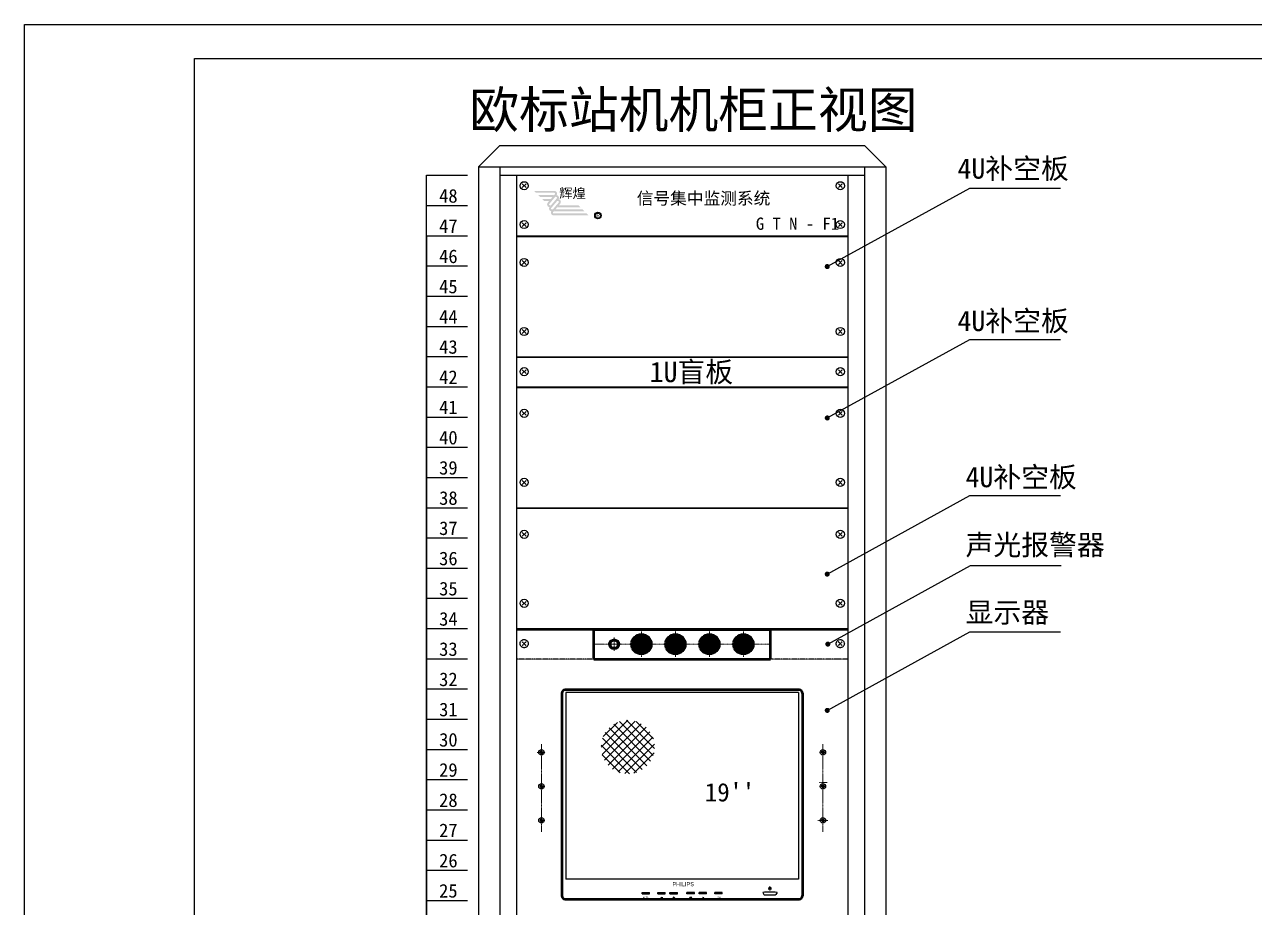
# Model space of a CAD drawing. Extents: x -75138 to 15640, y -12340 to 70479.
# Drawn here: x 3040 to 4848, y -10669 to -9370 of the extents above; entities that cross this region are included whole.
import ezdxf
from ezdxf.enums import TextEntityAlignment as Align

# ---------------------------------------------------------------- set-up
doc = ezdxf.new("R2010")
doc.units = 0
doc.linetypes.add('CENTER', pattern=[2, 1.25, -0.25, 0.25, -0.25])
doc.linetypes.add('PHANTOM2', pattern=[1.25, 0.625, -0.125, 0.125, -0.125, 0.125, -0.125])
doc.layers.get('0').update_dxf_attribs({"linetype": 'CONTINUOUS'})
doc.layers.add('中心线', color=1, linetype='CENTER', lineweight=18)
doc.layers.add('轮廓', color=7, linetype='CONTINUOUS', lineweight=50)
for name, color, linetype in [('假设轮廓', 4, 'PHANTOM2'), ('尺寸线', 3, 'CONTINUOUS'), ('轮廓线', 7, 'CONTINUOUS')]:
    doc.layers.add(name, color=color, linetype=linetype)
doc.styles.add('Ht', font='SIMHEI.TTF')
doc.styles.get("Standard").update_dxf_attribs({"font": 'SIMFANG.TTF'})
doc.styles.add('仿宋', font='SIMFANG.TTF')
doc.styles.add('仿宋3.5', font='SIMFANG.TTF', dxfattribs={"width": 0.7, "height": 3.5})
doc.styles.add('宋体', font='SimSun.ttf')
doc.styles.add('黑', font='SIMHEI.TTF')
doc.dimstyles.new('ISO-25', dxfattribs={"dimtxt": 2.5, "dimasz": 2.5, "dimexe": 1.25, "dimexo": 0.625, "dimtad": 1, "dimdsep": 46, "dimtxsty": 'Standard', "dimcen": 2.5, "dimadec": 0, "dimazin": 0, "dimtfac": 1, "dimtmove": 0, "dimatfit": 3, "dimfxl": 0, "dimarcsym": 0})

# ---------------------------------------------------------------- blocks, each defined once
blk = doc.blocks.new('声光报警器')
for p, q in [((4860.6, 1785.9), (4373.6, 1785.9)), ((4381.7, 1761.2), (4387.4, 1766.9)), ((4381.7, 1766.9), (4387.4, 1761.2)), ((4852.4, 1766.9), (4846.7, 1761.2)), ((4852.4, 1761.2), (4846.7, 1766.9)), ((4860.6, 1741.4), (4373.6, 1741.4))]:
    blk.add_line(p, q)
for centre in [(4384.6, 1764.1), (4849.6, 1764.1)]:
    blk.add_circle(centre, 6)
at = {"layer": '中心线'}
for p, q in [((4517.1, 1753.7), (4517.1, 1773.1)), ((4557.1, 1744.5), (4557.1, 1782)), ((4607.1, 1744.7), (4607.1, 1782.3)), ((4657.1, 1744.7), (4657.1, 1782.3)), ((4707.1, 1744.5), (4707.1, 1782)), ((4487.1, 1763.2), (4747.1, 1763.2))]:
    blk.add_line(p, q, dxfattribs=at)
at = {"layer": '假设轮廓', "color": 3, "linetype": 'ByBlock', "const_width": 15}
blk.add_lwpolyline([(4549.6, 1763.2, 1), (4564.6, 1763.2, 1)], format="xyb", close=True, dxfattribs=at)
at = {"layer": '假设轮廓', "color": 2, "linetype": 'ByBlock', "const_width": 15}
blk.add_lwpolyline([(4599.6, 1763.2, 1), (4614.6, 1763.2, 1)], format="xyb", close=True, dxfattribs=at)
at = {"layer": '假设轮廓', "color": 6, "linetype": 'ByBlock', "const_width": 15}
blk.add_lwpolyline([(4649.6, 1763.2, 1), (4664.6, 1763.2, 1)], format="xyb", close=True, dxfattribs=at)
at = {"layer": '假设轮廓', "color": 1, "linetype": 'ByBlock', "const_width": 15}
blk.add_lwpolyline([(4699.6, 1763.2, 1), (4714.6, 1763.2, 1)], format="xyb", close=True, dxfattribs=at)
at = {"layer": '假设轮廓', "color": 7, "linetype": 'ByBlock'}
blk.add_circle((4557.1, 1763.2), 12, dxfattribs=at)
at = {"layer": '轮廓'}
for p, q in [((4487.1, 1741.4), (4487.1, 1785)), ((4487.1, 1785), (4747.1, 1785)), ((4747.1, 1741.4), (4747.1, 1785)), ((4487.1, 1741.4), (4747.1, 1741.4))]:
    blk.add_line(p, q, dxfattribs=at)
for centre, radius in [((4557.1, 1763.2), 14.5), ((4557.1, 1763.2), 12), ((4607.1, 1763.2), 14.5), ((4607.1, 1763.2), 12), ((4657.1, 1763.2), 14.5), ((4657.1, 1763.2), 12), ((4707.1, 1763.2), 14.5), ((4707.1, 1763.2), 12), ((4517.1, 1763.2), 6.75), ((4517.1, 1763.2), 6)]:
    blk.add_circle(centre, radius, dxfattribs=at)
blk = doc.blocks.new('图框')
for p, q in [((3441.05, 1159.74), (3441.05, 1456.74)), ((3441.05, 1456.74), (3861.05, 1456.74))]:
    blk.add_line(p, q)
at = {"color": 1, "lineweight": -3}
for p, q in [((3466.05, 1164.74), (3466.05, 1451.74)), ((3466.05, 1451.74), (3856.05, 1451.74))]:
    blk.add_line(p, q, dxfattribs=at)
at = {"style": '仿宋3.5', "width": 0.8}
for tag, p in [('车站站名', (3771.33, 1184.32)), ('图纸名称', (3771.41, 1173.86))]:
    blk.add_attdef(tag, text='', height=4, dxfattribs=at).set_placement(p, align=Align.MIDDLE)

msp = doc.modelspace()

# ---------------------------------------------------------------- hatches: boundary and pattern name
h = msp.add_hatch(color=1)
h.paths.add_polyline_path([(3878, -9651, 1), (3887.6, -9651, 1)])
h.paths.add_polyline_path([(3886.9, -9651, -1), (3878.7, -9651, -1)], flags=16)
at = {"layer": '中心线'}
msp.add_hatch(color=1, dxfattribs=at).paths.add_polyline_path([(3818.5, -9617.7, -0.63707), (3819.5, -9619.7), (3809, -9632.1, 0.572844), (3811.4, -9638.8, -0.047054), (3811.8, -9638.1), (3813.6, -9636), (3812.1, -9636, -0.63707), (3811.2, -9634), (3821.7, -9621.5, 0.63707), (3818.5, -9614.8), (3788.9, -9614.8), (3791.8, -9617.7)])
h = msp.add_hatch(color=1, dxfattribs=at)
h.paths.add_polyline_path([(3816.1, -9623.7), (3818.5, -9620.8), (3794.9, -9620.8), (3797.8, -9623.7)])
h.paths.add_polyline_path([(3800.9, -9626.8), (3803.8, -9629.7), (3811, -9629.7), (3813.5, -9626.8)])
h = msp.add_hatch(color=1, dxfattribs=at)
h.paths.add_polyline_path([(3811.8, -9638.3, 0.572844), (3814.2, -9644.9, -0.047054), (3814.6, -9644.3), (3816.4, -9642.1), (3814.9, -9642.1, -0.63707), (3814, -9640.2), (3824.5, -9627.7, 0.572844), (3822.1, -9621.1, -0.047054), (3821.7, -9621.7), (3819.8, -9623.9), (3821.3, -9623.9, -0.63707), (3822.3, -9625.9)])
h.paths.add_polyline_path([(3814.6, -9644.3, 0.63707), (3817.7, -9651), (3869, -9651), (3866.1, -9648.1), (3817.7, -9648.1, -0.63707), (3816.8, -9646.2), (3827.3, -9633.7, 0.572844), (3824.9, -9627.1, -0.047054), (3824.5, -9627.7), (3822.6, -9629.9), (3824.1, -9629.9, -0.63707), (3825.1, -9631.9)])
h.paths.add_polyline_path([(3822.8, -9639), (3857, -9639), (3854.1, -9636.1), (3825.2, -9636.1)], flags=16)
h.paths.add_polyline_path([(3820.2, -9642.1), (3817.8, -9645), (3863, -9645), (3860.1, -9642.1)], flags=16)
at = {"layer": '尺寸线'}
h = msp.add_hatch(dxfattribs=at)
h.set_pattern_fill('NET', color=256, scale=2.75, angle=45, style=0)
h.set_pattern_definition([(45, (-6508.1504, -7702.8255), (-6.173926, 6.173926), []), (135, (-6508.1504, -7702.8255), (-6.173926, -6.173926), [])])
h.paths.add_polyline_path([(3887.4, -10433, 1), (3966.2, -10433, 1)])

# ---------------------------------------------------------------- linework, layer by layer
for p, q in [((3738.7, -9547.9), (3707.2, -9579.4)), ((3738.7, -9547.9), (4274.7, -9547.9)), ((4274.7, -9547.9), (4306.2, -9579.4)), ((3707.2, -9579.4), (3707.2, -11782.5)), ((3707.2, -9579.4), (4306.2, -9579.4)), ((3738.7, -9579.4), (3738.7, -11770)), ((4274.7, -9579.4), (4274.7, -11770)), ((4306.2, -9579.4), (4306.2, -11782.5)), ((3738.7, -9591.9), (4274.7, -9591.9)), ((3763.2, -9591.9), (3763.2, -11770)), ((3771.4, -9604.4), (3777, -9610.1)), ((3771.4, -9610.1), (3777, -9604.4)), ((4242, -9610.1), (4236.4, -9604.4)), ((4242, -9604.4), (4236.4, -9610.1)), ((4250.2, -9591.9), (4250.2, -11770)), ((3771.4, -9667.2), (3777, -9661.6)), ((3771.4, -9661.6), (3777, -9667.2)), ((4242, -9661.6), (4236.4, -9667.2)), ((4242, -9667.2), (4236.4, -9661.6)), ((4250.2, -9681.4), (3763.2, -9681.4)), ((4250.2, -9681.4), (3763.2, -9681.4)), ((4250.2, -9682.4), (3763.2, -9682.4)), ((3771.4, -9723), (3777, -9717.3)), ((3771.4, -9717.3), (3777, -9723)), ((4236.4, -9717.3), (4242, -9723)), ((4236.4, -9723), (4242, -9717.3)), ((3771.4, -9818.9), (3777, -9824.6)), ((3771.4, -9824.6), (3777, -9818.9)), ((4236.4, -9824.6), (4242, -9818.9)), ((4236.4, -9818.9), (4242, -9824.6)), ((4250.2, -9859.4), (3763.2, -9859.4)), ((4250.2, -9859.9), (3763.2, -9859.9)), ((3771.4, -9883.7), (3777, -9878.1)), ((3771.4, -9878.1), (3777, -9883.7)), ((4242, -9878.1), (4236.4, -9883.7)), ((4242, -9883.7), (4236.4, -9878.1)), ((4250.2, -9903.6), (3763.2, -9903.6)), ((4250.2, -9904.4), (3763.2, -9904.4)), ((3771.4, -9939.3), (3777, -9945)), ((3771.4, -9945), (3777, -9939.3)), ((4236.4, -9945), (4242, -9939.3)), ((4236.4, -9939.3), (4242, -9945)), ((3771.4, -10046.6), (3777, -10040.9)), ((3771.4, -10040.9), (3777, -10046.6)), ((4236.4, -10040.9), (4242, -10046.6)), ((4236.4, -10046.6), (4242, -10040.9)), ((4250.2, -10081.4), (3763.2, -10081.4)), ((4250.2, -10081.7), (3763.2, -10081.7)), ((4250.2, -10082.3), (3763.2, -10082.3)), ((4250.2, -10082.3), (3763.2, -10082.3)), ((3771.4, -10122.8), (3777, -10117.2)), ((3771.4, -10117.2), (3777, -10122.8)), ((4236.4, -10117.2), (4242, -10122.8)), ((4236.4, -10122.8), (4242, -10117.2)), ((3771.4, -10218.8), (3777, -10224.4)), ((3771.4, -10224.4), (3777, -10218.8)), ((4236.4, -10224.4), (4242, -10218.8)), ((4236.4, -10218.8), (4242, -10224.4)), ((4250.2, -10259.1), (3763.2, -10259.1)), ((4250.2, -10259.7), (3763.2, -10259.7)), ((4177.6, -10352.9), (3835.7, -10352.9)), ((3835.7, -10352.9), (3835.7, -10627.2)), ((4177.6, -10352.9), (4177.6, -10627.2)), ((4177.6, -10627.2), (3835.7, -10627.2)), ((3947.7, -10648.9), (3947.7, -10646.9)), ((3947.7, -10646.9), (3958.7, -10646.9)), ((3947.7, -10648.9), (3958.7, -10648.9)), ((3958.7, -10648.9), (3958.7, -10646.9)), ((3970.7, -10648.9), (3970.7, -10646.9)), ((3970.7, -10646.9), (3981.7, -10646.9)), ((3970.7, -10648.9), (3981.7, -10648.9)), ((3974.6, -10655.2), (3977.1, -10653.7)), ((3977.1, -10653.7), (3977.1, -10656.6)), ((3981.7, -10648.9), (3981.7, -10646.9)), ((3988.7, -10646.9), (3999.7, -10646.9)), ((3988.7, -10648.9), (3988.7, -10646.9)), ((3988.7, -10648.9), (3999.7, -10648.9)), ((3996.1, -10655.2), (3993.6, -10653.7)), ((3993.6, -10653.7), (3993.6, -10656.6)), ((3999.7, -10648.9), (3999.7, -10646.9)), ((4024.7, -10646.9), (4013.7, -10646.9)), ((4013.7, -10648.9), (4013.7, -10646.9)), ((4024.7, -10648.9), (4013.7, -10648.9)), ((4024.7, -10648.9), (4024.7, -10646.9)), ((4031.7, -10648.9), (4031.7, -10646.9)), ((4042.7, -10646.9), (4031.7, -10646.9)), ((4042.7, -10648.9), (4031.7, -10648.9)), ((4042.7, -10648.9), (4042.7, -10646.9)), ((4054.7, -10648.9), (4054.7, -10646.9)), ((4065.7, -10646.9), (4054.7, -10646.9)), ((4065.7, -10648.9), (4054.7, -10648.9)), ((4065.7, -10648.9), (4065.7, -10646.9)), ((4125.2, -10646.9), (4127, -10649.9)), ((4127.8, -10650.4), (4143.5, -10650.4)), ((4135.7, -10641.5), (4135.7, -10638.4)), ((4146.2, -10646.9), (4144.4, -10649.9)), ((3974.6, -10655.2), (3977.1, -10656.6)), ((3996.1, -10655.2), (3993.6, -10656.6)), ((4017.9, -10654.1), (4020.8, -10654.1)), ((4019.3, -10656.6), (4017.9, -10654.1)), ((4019.3, -10656.6), (4020.8, -10654.1)), ((4037.6, -10654.1), (4036.2, -10656.6)), ((4036.2, -10656.6), (4039, -10656.6)), ((4037.6, -10654.1), (4039, -10656.6))]:
    msp.add_line(p, q)
at = {"color": 0, "linetype": 'Continuous'}
for p, q in [((3797.7, -10440.1), (3797.7, -10441.7)), ((3798.9, -10440.1), (3797.7, -10440.1)), ((3798.9, -10441.7), (3797.7, -10441.7)), ((3798.9, -10440.1), (3798.9, -10439)), ((3800.5, -10439), (3798.9, -10439)), ((3798.9, -10441.7), (3798.9, -10442.9)), ((3800.5, -10442.9), (3798.9, -10442.9)), ((3800.5, -10440.1), (3800.5, -10439)), ((3800.5, -10440.1), (3801.7, -10440.1)), ((3800.5, -10441.7), (3800.5, -10442.9)), ((3800.5, -10441.7), (3801.7, -10441.7)), ((3801.7, -10440.1), (3801.7, -10441.7)), ((4211.7, -10440.1), (4211.7, -10441.7)), ((4212.9, -10440.1), (4211.7, -10440.1)), ((4212.9, -10441.7), (4211.7, -10441.7)), ((4212.9, -10440.1), (4212.9, -10439)), ((4212.9, -10439), (4214.5, -10439)), ((4212.9, -10441.7), (4212.9, -10442.9)), ((4212.9, -10442.9), (4214.5, -10442.9)), ((4214.5, -10440.1), (4214.5, -10439)), ((4214.5, -10440.1), (4215.7, -10440.1)), ((4214.5, -10441.7), (4215.7, -10441.7)), ((4214.5, -10441.7), (4214.5, -10442.9)), ((4215.7, -10440.1), (4215.7, -10441.7)), ((3797.7, -10490.1), (3797.7, -10491.7)), ((3798.9, -10490.1), (3797.7, -10490.1)), ((3798.9, -10490.1), (3798.9, -10489)), ((3800.5, -10489), (3798.9, -10489)), ((3800.5, -10490.1), (3800.5, -10489)), ((3800.5, -10490.1), (3801.7, -10490.1)), ((3801.7, -10490.1), (3801.7, -10491.7)), ((4211.7, -10490.1), (4211.7, -10491.7)), ((4212.9, -10490.1), (4211.7, -10490.1)), ((4212.9, -10490.1), (4212.9, -10489)), ((4212.9, -10489), (4214.5, -10489)), ((4214.5, -10490.1), (4214.5, -10489)), ((4214.5, -10490.1), (4215.7, -10490.1)), ((4215.7, -10490.1), (4215.7, -10491.7)), ((3798.9, -10491.7), (3797.7, -10491.7)), ((3798.9, -10491.7), (3798.9, -10492.9)), ((3800.5, -10492.9), (3798.9, -10492.9)), ((3800.5, -10491.7), (3800.5, -10492.9)), ((3800.5, -10491.7), (3801.7, -10491.7)), ((4212.9, -10491.7), (4211.7, -10491.7)), ((4212.9, -10491.7), (4212.9, -10492.9)), ((4212.9, -10492.9), (4214.5, -10492.9)), ((4214.5, -10491.7), (4215.7, -10491.7)), ((4214.5, -10491.7), (4214.5, -10492.9)), ((3797.7, -10540.1), (3797.7, -10541.7)), ((3798.9, -10540.1), (3797.7, -10540.1)), ((3798.9, -10541.7), (3797.7, -10541.7)), ((3798.9, -10540.1), (3798.9, -10539)), ((3800.5, -10539), (3798.9, -10539)), ((3798.9, -10541.7), (3798.9, -10542.9)), ((3800.5, -10542.9), (3798.9, -10542.9)), ((3800.5, -10540.1), (3800.5, -10539)), ((3800.5, -10540.1), (3801.7, -10540.1)), ((3800.5, -10541.7), (3800.5, -10542.9)), ((3800.5, -10541.7), (3801.7, -10541.7)), ((3801.7, -10540.1), (3801.7, -10541.7)), ((4211.7, -10540.1), (4211.7, -10541.7)), ((4212.9, -10540.1), (4211.7, -10540.1)), ((4212.9, -10541.7), (4211.7, -10541.7)), ((4212.9, -10540.1), (4212.9, -10539)), ((4212.9, -10539), (4214.5, -10539)), ((4212.9, -10541.7), (4212.9, -10542.9)), ((4212.9, -10542.9), (4214.5, -10542.9)), ((4214.5, -10540.1), (4214.5, -10539)), ((4214.5, -10540.1), (4215.7, -10540.1)), ((4214.5, -10541.7), (4215.7, -10541.7)), ((4214.5, -10541.7), (4214.5, -10542.9)), ((4215.7, -10540.1), (4215.7, -10541.7))]:
    msp.add_line(p, q, dxfattribs=at)
for centre in [(3774.2, -9607.3), (4239.2, -9607.3), (3774.2, -9664.4), (4239.2, -9664.4), (3774.2, -9720.1), (4239.2, -9720.1), (3774.2, -9821.7), (4239.2, -9821.7), (3774.2, -9880.9), (4239.2, -9880.9), (3774.2, -9942.1), (4239.2, -9942.1), (3774.2, -10043.7), (4239.2, -10043.7), (3774.2, -10120), (4239.2, -10120), (3774.2, -10221.6), (4239.2, -10221.6)]:
    msp.add_circle(centre, 6)
at = {"color": 1}
for radius in [4.78, 4.1]:
    msp.add_circle((3882.8, -9651), radius, dxfattribs=at)
at = {"color": 0, "linetype": 'Continuous'}
for centre in [(3799.7, -10440.9), (4213.7, -10440.9), (3799.7, -10490.9), (4213.7, -10490.9), (3799.7, -10540.9), (4213.7, -10540.9)]:
    msp.add_circle(centre, 3.94, dxfattribs=at)
for centre, radius, start, end in [((4135.7, -10750.1), 103.7, 84.1911, 95.8089), ((4127.8, -10649.4), 1, 210.647, 270), ((4135.7, -10641.2), 1.9, 110.4371, 65.0863), ((4143.5, -10649.4), 1, 270, 329.353)]:
    msp.add_arc(centre, radius, start, end)
at = {"layer": '中心线'}
for p, q in [((3799.7, -10557.7), (3799.7, -10428.9)), ((3799.7, -10553.6), (3799.7, -10432.5)), ((4213.7, -10557.7), (4213.7, -10428.9)), ((4213.7, -10553.6), (4213.7, -10432.5)), ((3793.5, -10440.9), (3805.4, -10440.9)), ((4219.8, -10485.4), (4207.9, -10485.4)), ((4220.7, -10540.9), (4206, -10540.9))]:
    msp.add_line(p, q, dxfattribs=at)
at = {"layer": '尺寸线'}
for p, q in [((3630.8, -9591.9), (3690.8, -9591.9)), ((3630.8, -11725.5), (3630.8, -9591.9)), ((3630.8, -9636.4), (3690.8, -9636.4)), ((3630.8, -9636.4), (3690.8, -9636.4)), ((3630.8, -9680.8), (3690.8, -9680.8)), ((3630.8, -9680.8), (3630.8, -11725.5)), ((3630.8, -9725.3), (3690.8, -9725.3)), ((3630.8, -9769.7), (3690.8, -9769.7)), ((3630.8, -9814.2), (3690.8, -9814.2)), ((3630.8, -9858.6), (3690.8, -9858.6)), ((3630.8, -9903.1), (3690.8, -9903.1)), ((3630.8, -9947.5), (3690.8, -9947.5)), ((3630.8, -9992), (3690.8, -9992)), ((3630.8, -10036.4), (3690.8, -10036.4)), ((3630.8, -10080.9), (3690.8, -10080.9)), ((3630.8, -10125.3), (3690.8, -10125.3)), ((3630.8, -10169.8), (3690.8, -10169.8)), ((3630.8, -10214.2), (3690.8, -10214.2)), ((3630.8, -10258.7), (3690.8, -10258.7)), ((3630.8, -10303.1), (3690.8, -10303.1)), ((3630.8, -10347.6), (3690.8, -10347.6)), ((3630.8, -10392), (3690.8, -10392)), ((3630.8, -10436.5), (3690.8, -10436.5)), ((3630.8, -10480.9), (3690.8, -10480.9)), ((3630.8, -10525.4), (3690.8, -10525.4)), ((3630.8, -10569.8), (3690.8, -10569.8)), ((3630.8, -10614.3), (3690.8, -10614.3)), ((3630.8, -10658.7), (3690.8, -10658.7))]:
    msp.add_line(p, q, dxfattribs=at)
at = {"layer": '轮廓'}
for p, q in [((3763.2, -10259.7), (4250.2, -10259.7)), ((3829.7, -10353.9), (3829.7, -10651.9)), ((4178.7, -10348.9), (3834.7, -10348.9)), ((4183.7, -10353.9), (4183.7, -10651.9)), ((3834.7, -10656.9), (4178.7, -10656.9))]:
    msp.add_line(p, q, dxfattribs=at)
for centre, start, end in [((3834.7, -10353.9), 90, 180), ((4178.7, -10353.9), 0, 90), ((3834.7, -10651.9), 180, 270), ((4178.7, -10651.9), 270, 0)]:
    msp.add_arc(centre, 5, start, end, dxfattribs=at)

# ---------------------------------------------------------------- block references
at = {"xscale": 10.00048635606572, "yscale": 10.00048635606618, "zscale": 10.00048635606581}
msp.add_blockref('图框', (-31372.7, -23938.3), dxfattribs=at)
at = {"layer": '假设轮廓', "color": 7, "linetype": 'ByBlock'}
msp.add_blockref('声光报警器', (-610.4, -12045), dxfattribs=at)

# ---------------------------------------------------------------- texts
at = {"char_height": 14, "width": 353.131, "attachment_point": 5, "style": 'Ht'}
for s, insert in [('{\\H1.286x;信号集中监测系统}\\P{\\H1.143x;                 }', (4038.1, -9640.8)), ('{\\H1.143x;          \\H1.125x; G T N - F1}', (4115.7, -9663.2))]:
    msp.add_mtext(s, dxfattribs=dict(at, insert=insert))
at = {"color": 1, "insert": (3883.1, -9650.9), "char_height": 5.12, "width": 4.713, "attachment_point": 5, "style": '宋体'}
msp.add_mtext('{\\fArial|b0|i0|c0|p32;R}', dxfattribs=at)
at = {"attachment_point": 1}
for s, insert, char_height, width in [('{\\fﾺￚￌﾣﾤ|b0|i0|c134|p2;PHILIPS}', (3992.3, -10631.8), 6, 98.024), ('AUTO', (3949, -10653.2), 2.5, 7.63), ('{\\fￋￎￌﾣﾤ|b0|i0|c134|p54;OK}', (4058, -10653.2), 3, 7.63)]:
    msp.add_mtext(s, dxfattribs=dict(at, insert=insert, char_height=char_height, width=width))
at = {"layer": '中心线', "color": 1, "insert": (3825.8, -9611), "char_height": 14.4, "width": 72, "attachment_point": 1}
msp.add_mtext('{\\fSTXingkai|b0|i0|c134|p2;辉煌}', dxfattribs=at)
at = {"layer": '尺寸线', "style": '仿宋'}
for s, p in [('4U补空板', (4411.7, -9596.9)), ('4U补空板', (4411.7, -9821.1)), ('1U盲板', (3958.9, -9896.2)), ('4U补空板', (4423.5, -10050.8)), ('声光报警器', (4423.5, -10150.6)), ('显示器', (4423.5, -10249.9))]:
    msp.add_text(s, height=30, dxfattribs=at).set_placement(p)
at = {"layer": '尺寸线', "char_height": 20, "width": 83.799, "attachment_point": 1}
for s, insert in [('{\\fFangSong_GB2312|b0|i0|c134|p49;48}', (3649.2, -9612.2)), ('{\\fFangSong_GB2312|b0|i0|c134|p49;47}', (3649.2, -9656.6)), ('{\\fFangSong_GB2312|b0|i0|c134|p49;46}', (3649.2, -9701.1)), ('{\\fFangSong_GB2312|b0|i0|c134|p49;45}', (3649.2, -9745.5)), ('{\\fFangSong_GB2312|b0|i0|c134|p49;44}', (3649.2, -9790)), ('{\\fFangSong_GB2312|b0|i0|c134|p49;43}', (3649.2, -9834.4)), ('{\\fFangSong_GB2312|b0|i0|c134|p49;42}', (3649.2, -9878.9)), ('{\\fFangSong_GB2312|b0|i0|c134|p49;41}', (3649.2, -9923.3)), ('{\\fFangSong_GB2312|b0|i0|c134|p49;40}', (3649.2, -9967.8)), ('{\\fFangSong_GB2312|b0|i0|c134|p49;39}', (3649.2, -10012.2)), ('{\\fFangSong_GB2312|b0|i0|c134|p49;38}', (3649.2, -10056.7)), ('{\\fFangSong_GB2312|b0|i0|c134|p49;37}', (3649.2, -10101.1)), ('{\\fFangSong_GB2312|b0|i0|c134|p49;36}', (3649.2, -10145.6)), ('{\\fFangSong_GB2312|b0|i0|c134|p49;35}', (3649.2, -10190)), ('{\\fFangSong_GB2312|b0|i0|c134|p49;34}', (3649.2, -10234.5)), ('{\\fFangSong_GB2312|b0|i0|c134|p49;33}', (3649.2, -10278.9)), ('{\\fFangSong_GB2312|b0|i0|c134|p49;32}', (3649.2, -10323.4)), ('{\\fFangSong_GB2312|b0|i0|c134|p49;31}', (3649.2, -10367.8)), ('{\\fFangSong_GB2312|b0|i0|c134|p49;30}', (3649.2, -10412.3)), ('{\\fFangSong_GB2312|b0|i0|c134|p49;29}', (3649.2, -10456.7)), ('{\\fFangSong_GB2312|b0|i0|c134|p49;28}', (3649.2, -10501.2)), ('{\\fFangSong_GB2312|b0|i0|c134|p49;27}', (3649.2, -10545.6)), ('{\\fFangSong_GB2312|b0|i0|c134|p49;26}', (3649.2, -10590.1)), ('{\\fFangSong_GB2312|b0|i0|c134|p49;25}', (3649.2, -10634.5))]:
    msp.add_mtext(s, dxfattribs=dict(at, insert=insert))
at = {"layer": '轮廓', "insert": (4039.9, -10486), "char_height": 27, "width": 82.874, "attachment_point": 1}
msp.add_mtext("19''", dxfattribs=at)
at = {"layer": '轮廓线', "insert": (4023.2, -9498.5), "char_height": 53.72, "width": 763.256, "attachment_point": 5, "style": '黑'}
msp.add_mtext('欧标站机机柜正视图', dxfattribs=at)

# ---------------------------------------------------------------- leaders
at = {"layer": '尺寸线'}
for points in [[(4220.1, -9726.2), (4429.9, -9610.7), (4563.2, -9610.7)], [(4220.1, -9948.9), (4429.9, -9833.3), (4563.2, -9833.3)], [(4220.1, -10178.6), (4429.9, -10063.1), (4563.2, -10063.1)], [(4220.9, -10281.6), (4430.7, -10166), (4564, -10166)], [(4220.1, -10379.1), (4429.9, -10263.6), (4563.2, -10263.6)]]:
    msp.add_leader(points, dimstyle='ISO-25', override={"dimscale": 12, "dimtad": 0, "dimldrblk": 'DotSmall'}, dxfattribs=at)

doc.saveas('drawing.dxf')
